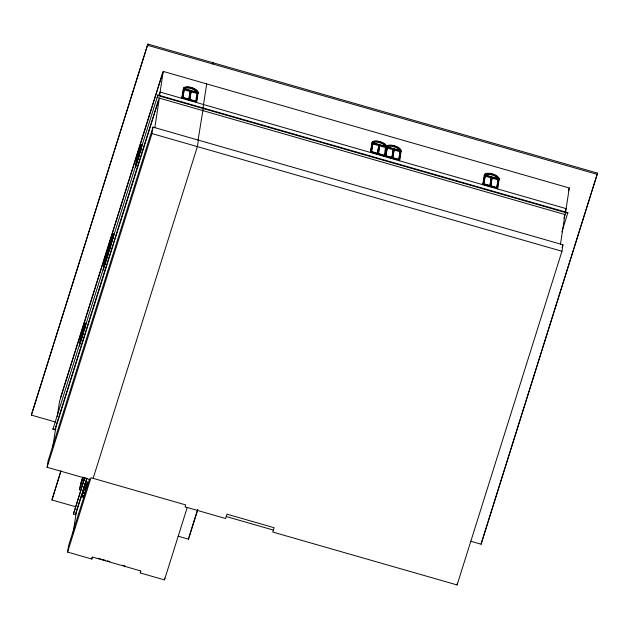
<?xml version="1.0" encoding="UTF-8"?>
<svg xmlns="http://www.w3.org/2000/svg" width="629" height="629" viewBox="0 0 629 629"><rect width="100%" height="100%" fill="white"/><g stroke="black" fill="none" stroke-linecap="round" stroke-linejoin="round"><path stroke-width="0.94" d="M83.201 334.156L84.695 324.32C82.446 327.442 80.363 338.622 79.781 343.977M85.575 324.312L84.986 325.169M107.056 258.26L108.542 248.424C106.301 251.545 104.217 262.725 103.628 268.08M113.228 238.477L113.833 234.185A7.517 0.425 -74 0 0 113.739 234.114M139.111 156.739L140.747 145.959C138.238 149.694 136.131 161.834 135.392 167.684L137.421 161.055M140.99 151.054L141.863 144.984A7.517 0.425 -74 0 0 141.187 146.211M55.895 422.153L31.45 415.14L31.647 413.866L147.862 44.046L597.55 173.124L481.138 544.219L470.759 541.239M90.356 479.683L47.112 467.276L48.103 460.798L152.973 127.105L562.939 244.791L561.956 251.262L457.086 584.954L272.766 532.048L274.126 527.715L226.99 514.184L225.63 518.516L185.068 506.872L185.689 504.906L90.977 477.718L67.602 552.089L91.826 559.039L92.439 557.074L140.88 570.983L140.259 572.948L164.476 579.899L187.23 507.493M154.805 127.781L159.341 98.116L55.1 429.843L52.938 429.222L53.017 428.679L55.839 429.489M57.215 416.555L59.511 401.546L163.257 71.431L569.292 187.985L565.597 212.138M52.789 447.015L55.714 427.877M75.488 506.715L51.94 499.953L60.887 470.838M83.531 332.702L84.946 323.102A7.517 0.425 -74 0 0 83.303 327.198A7.517 0.425 -74 0 0 80.96 335.784L79.34 346.044L83.343 333.118M81.22 340.454L82.666 330.917L83.531 331.168M81.613 338.622L82.918 330.131L83.783 330.382L84.648 327.623M85.072 328.527L85.748 324.1L84.884 323.872L80.693 337.199M107.496 255.995L108.801 247.205A7.517 0.425 -74 0 0 107.15 251.309A7.517 0.425 -74 0 0 104.815 259.887L103.187 270.148L107.197 257.222M105.074 264.557L106.521 255.028M105.468 262.733L106.765 254.242L107.63 254.486L108.495 251.734M107.653 255.759C108.274 250.224 110.334 238.525 112.709 235.16L111.364 243.958M109.391 250.35L110.688 241.756M109.635 249.461L110.932 240.97L111.797 241.222L112.953 237.55M111.364 244.052L112.968 233.933A7.517 0.425 -74 0 0 111.317 238.037A7.517 0.425 -74 0 0 108.982 246.623L108.723 248.015M67.602 552.089L68.592 545.618L89.601 478.771M86.983 478.402L75.59 514.664L73.428 514.042L84.884 477.293M73.129 532.787L76.211 512.698M31.45 415.14L147.862 44.046M84.2 480.21L84.64 477.38M81.872 496.941L82.761 491.163L85.748 481.657L87.478 482.152L86.59 487.931L83.602 497.445L81.872 496.941L84.86 487.436L85.748 481.657M84.027 487.121L83.146 492.908L84.876 493.403M84.27 486.359L83.382 492.137L85.112 492.633M83.602 497.445L83.901 495.518M85.19 491.359L85.442 489.669M85.662 490.706L87.179 483.276M135.691 166.559L137.036 157.769M137.13 163.037L138.718 152.556M139.583 154.341L140.935 145.496L136.745 158.838M47.112 467.276L151.982 133.584L152.973 127.105M157.887 94.987L157.8 95.529L567.775 213.215L567.861 212.673L157.887 94.987L52.938 429.222M159.562 95.584L163.257 71.431M91.826 559.039L92.109 557.192M196.61 101.631L198.08 92.888L183.416 88.673L181.812 98.305L183.943 87.69A7.517 3.027 17.4 0 1 191.255 87.455A7.517 3.027 17.4 0 1 197.883 91.692L196.476 102.519M183.872 90.647L182.717 98.195L184.635 87.974A6.762 2.72 17.4 0 1 191.208 87.761A6.762 2.72 17.4 0 1 197.168 91.575L195.69 101.922L195.933 101.135L182.96 97.409M188.771 99.932L190.312 90.655L188.771 99.932L186.176 99.193M189.777 99.24L191.177 90.906L189.879 99.398M198.049 140.196L203.293 108.023M202.868 108.935L206.697 83.901M198.379 140.141L197.388 146.612L93.139 478.339M212.932 64.048L213.129 62.774M140.259 572.948L140.542 571.101M164.476 579.899L164.759 578.051M178.164 536.191L188.527 539.163L188.716 537.897M400.728 151.227L399.494 160.796L401.098 151.164L371.998 142.807L370.395 152.438L372.525 141.824A7.517 3.027 17.4 0 1 379.837 141.588A7.517 3.027 17.4 0 1 386.465 145.826L385.058 156.652M371.44 151.385L372.84 143.05M384.272 156.055L385.75 145.708A6.762 2.72 17.4 0 0 379.79 141.895A6.762 2.72 17.4 0 0 373.217 142.107L371.542 151.542L384.516 155.269L384.272 156.055L378.218 154.317M377.494 153.122L378.894 144.788L377.353 154.066L372.164 152.58M378.359 153.374L379.759 145.04L378.461 153.531M400.83 151.943L400.901 149.969A7.517 3.027 17.4 0 0 394.273 145.731A7.517 3.027 17.4 0 0 386.961 145.967L384.838 156.582M385.876 155.528L387.653 146.25A6.762 2.72 17.4 0 1 394.226 146.038A6.762 2.72 17.4 0 1 400.186 149.851L398.951 159.412L385.978 155.685L387.33 146.895L400.303 150.614M391.93 157.266L393.337 148.931L392.032 157.423M392.795 157.517L394.202 149.183L392.653 158.461M398.849 159.255L400.256 150.921M484.173 175.868L482.813 184.714L484.943 174.099A7.517 3.027 17.4 0 1 492.255 173.856A7.517 3.027 17.4 0 1 498.883 178.101L497.476 188.92L499.08 179.289L484.416 175.082L484.173 175.868L484.7 174.886A7.517 3.027 17.4 0 1 485.525 174.359M484 182.709L485.258 175.318M485.305 175.019L483.96 183.81L496.934 187.536L498.168 177.976A6.762 2.72 17.4 0 0 492.208 174.162A6.762 2.72 17.4 0 0 485.635 174.375L485.305 175.019L498.278 178.738M489.771 186.341L491.312 177.056L490.015 185.547M490.919 184.698L492.177 177.307L490.879 185.799M496.831 187.379L498.231 179.045M457.086 584.954L457.369 583.107M481.138 544.219L481.327 542.953M560.455 244.225L564.991 214.56L157.179 97.503M107.473 253.479L107.968 251.859M60.298 398.409L162.573 72.964M104.548 261.302L112.905 234.696L113.77 234.939M82.666 333.92L81.801 336.68L80.937 336.429M85.748 324.1L85.811 323.345A7.517 0.425 -74 0 0 85.135 324.572M106.513 258.032L105.648 260.783L104.784 260.532M110.397 245.68L109.823 247.512L108.959 247.268M138.718 155.56L137.853 158.319L136.91 157.973M140.118 151.102L140.699 149.27M141.8 145.763L140.935 145.511L140.998 144.741A7.517 0.425 -74 0 0 139.347 148.837A7.517 0.425 -74 0 0 137.012 157.423M107.661 255.924L111.553 243.541M139.394 154.758L137.665 160.261L138.962 151.77L139.827 152.021M158.925 95.805L160.096 92.07L566.131 208.631L565.29 211.313M55.549 427.453L158.406 100.153M51.94 499.953L60.982 471.176M183.495 88.87L183.747 88.084M183.637 88.595L183.888 87.808M184.258 88.917L184.014 89.703L190.068 91.441M197.034 93.123L197.278 92.337L184.305 88.618M197.239 92.644L196.987 93.43L190.933 91.692M197.703 92.95L197.954 92.164M197.828 93.674L198.056 92.88M80.779 483.237L82.533 477.67M82.926 477.081L80.009 486.366L79.443 490.022L83.484 477.175M73.428 514.042L84.805 477.836M76.038 512.273L81.872 493.71M85.961 480.713L86.833 477.93M86.44 485.635L87.478 482.152M189.007 536.962L197.467 510.048M188.527 539.163L197.86 509.459M372.077 143.003L372.47 141.942M385.616 147.257L385.86 146.471L372.887 142.752M385.813 146.777L385.569 147.563L379.515 145.826M386.19 147.736L386.458 146.958M386.395 147.799L386.662 147.021M400.673 150.897L400.925 150.111M484.495 175.271L484.747 174.485M484.637 174.996L484.888 174.209M498.655 179.021L498.907 178.235M498.703 179.351L498.954 178.565M498.828 180.075L499.056 179.281M568.412 190.784L569.292 187.985M563.82 218.31L565.613 212.594M561.886 231.959L567.861 212.673M562.059 247.606L562.939 244.791M481.625 542.017L597.55 173.124M141.038 146.809L141.651 145.708L141.611 146.211L140.747 145.959M183.188 89.467L183.699 88.485M184.226 89.082L184.391 88.76A6.762 2.72 17.4 0 1 190.115 88.327A6.762 2.72 17.4 0 1 196.374 91.52M371.77 143.601L372.282 142.61M372.808 143.215L372.973 142.893A6.762 2.72 17.4 0 1 379.546 142.681A6.762 2.72 17.4 0 1 385.498 146.494L385.561 146.871M387.244 147.359L387.409 147.037A6.762 2.72 17.4 0 1 393.982 146.824A6.762 2.72 17.4 0 1 399.942 150.638M485.226 175.483L485.391 175.161A6.762 2.72 17.4 0 1 491.964 174.948A6.762 2.72 17.4 0 1 497.916 178.762L497.924 178.817M147.673 45.312L597.353 174.398M189.62 91.001L192.403 91.795M372.596 143.837L378.65 145.574M387.032 147.98L393.086 149.718M393.951 149.969L400.005 151.707M485.014 176.104L491.068 177.842M491.933 178.093L497.987 179.831M182.064 97.519L196.728 101.733M370.646 151.652L399.745 160.01M483.064 183.927L497.728 188.134M190.501 100.436L193.095 101.175M385.734 156.472L390.923 157.965M393.518 158.712L396.978 159.703M483.717 184.596L488.906 186.09M490.636 186.585L493.23 187.332M151.982 133.584L561.956 251.262M140.99 144.827L141.855 145.079M140.975 145.047L141.84 145.291M140.699 146.266L141.564 146.51M136.98 157.588L137.845 157.832M112.961 234.027L113.825 234.271M112.945 234.24L113.81 234.491M108.542 248.424L109.407 248.675M104.784 260.052L105.648 260.296M104.831 260.233L105.696 260.477M104.713 260.437L105.578 260.689M84.939 323.188L85.803 323.44M84.923 323.4L85.788 323.652M84.695 324.32L85.56 324.572M84.648 324.627L85.513 324.871M80.937 335.941L81.801 336.193M80.984 336.122L81.849 336.373M80.858 336.334L81.723 336.586M226.251 516.551L273.387 530.082M84.86 487.436L86.59 487.931M86.409 488.348L84.679 487.852L85.45 482.773L82.942 490.754L82.171 495.825L83.901 496.32M98.21 558.222L100.907 559M102.708 559.511L105.405 560.29M107.197 560.801L109.894 561.579M122.427 565.172L125.124 565.951M498.64 178.888L498.813 180.067M194.558 89.68A7.517 3.027 17.4 0 1 195.981 90.592M373.107 142.091A7.517 3.027 17.4 0 1 374.357 141.792M486.767 174.068A7.517 3.027 17.4 0 1 490.125 174.209M80.575 485.73A2.257 2.06 8.7 0 1 80.897 484.715"/></g></svg>
